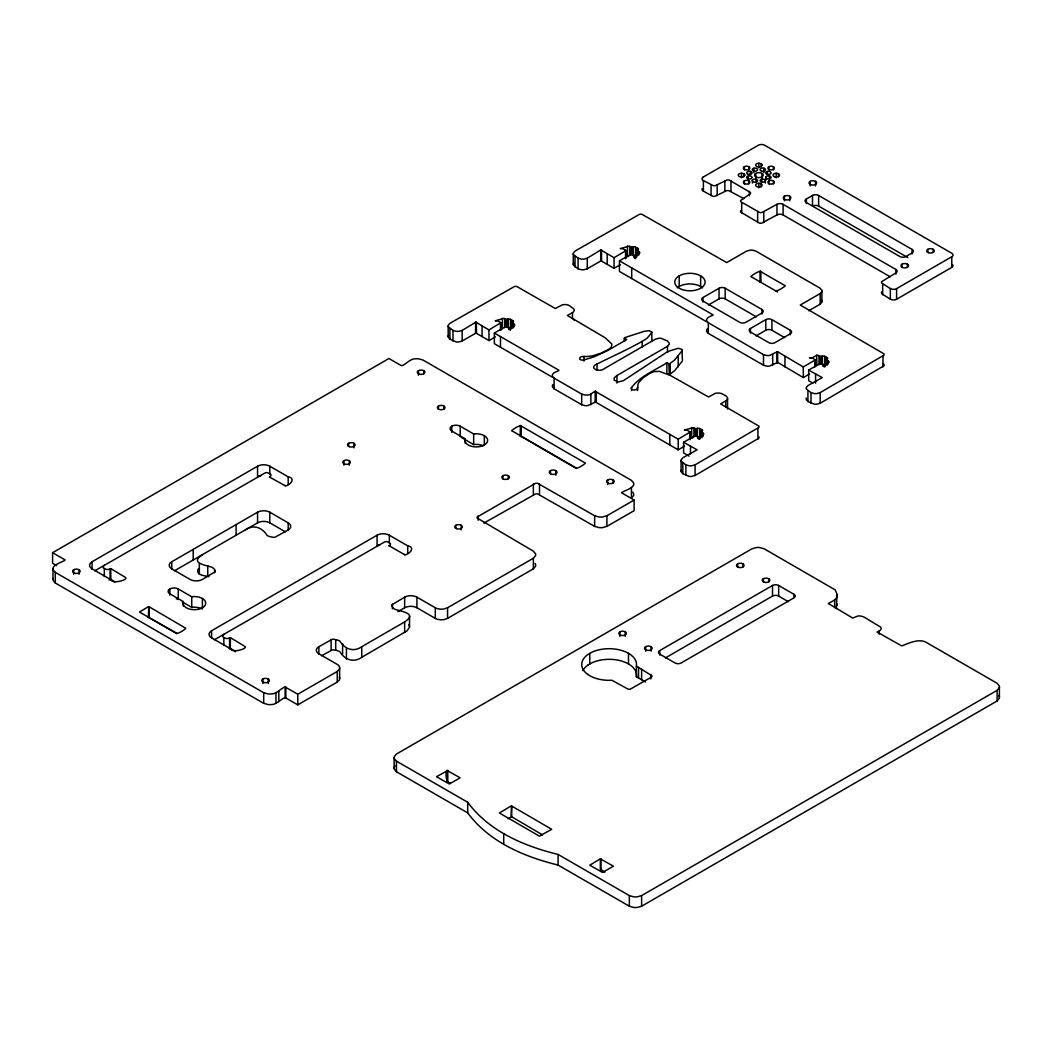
<?xml version="1.0" encoding="UTF-8"?>
<svg xmlns="http://www.w3.org/2000/svg" width="1052" height="1052" viewBox="0 0 1052 1052"><rect width="100%" height="100%" fill="white"/><g stroke="black" fill="none" stroke-linecap="round" stroke-linejoin="round"><path stroke-width="1.5" d="M637.617 390.489L637.92 384.69A22.539 13.018 0 0 1 638.893 382.376L643.114 377.813L649.873 373.302L653.91 371.645L659.223 371.343L669.953 375.222L708.548 396.985L715.36 393.356A6.904 3.984 0 0 1 719.989 393.198L720.554 393.303A6.246 3.603 0 0 1 722.145 393.829A6.785 3.919 0 0 1 722.658 394.092L725.722 395.854A5.207 3.011 0 0 1 726.064 396.091L726.169 396.157A6.246 3.603 0 0 1 727.077 397.077L727.274 397.406A6.904 3.984 0 0 1 726.985 400.076L720.633 403.942L758.886 426.086A5.089 2.932 0 0 1 758.979 427.322L695.07 464.866L691.756 465.799A7.693 4.445 0 0 1 689.192 465.799L685.878 464.866L681.196 461.184A7.693 4.445 0 0 1 681.196 459.698L682.814 457.791L697.147 449.822L683.576 442.3L683.576 452.925L689.099 456.108M836.971 594.814C839.601 599.942 825.228 603.651 828.923 603.874L852.777 618.076L857.906 615.999A7.693 4.445 0 0 1 860.483 615.999L863.797 616.932L880.734 627.163A5.852 3.38 0 0 1 881.063 628.951L880.235 630.253A7.219 4.169 0 0 1 879.117 631.082L877.066 632.028L901.722 645.902C906.088 644.534 918.817 637.565 926.615 642.588L997.099 683.274L999.255 685.825A10.257 5.917 0 0 1 999.255 687.811L997.099 690.362L641.615 895.594L637.196 896.843A10.257 5.917 0 0 1 633.764 896.843L629.346 895.594L558.099 854.461C523.962 846.045 489.193 831.409 467.693 802.268L396.446 761.135L394.29 758.584A10.257 5.917 0 0 1 394.29 756.598L396.446 754.047L751.93 548.815L756.349 547.566A10.257 5.917 0 0 1 759.781 547.566L764.186 548.815L835.222 589.896L836.945 593.986L836.406 608.582M229.454 648.532L230.349 648.242L235.661 651.727M483.867 523.107L535.586 493.914A5.181 2.985 0 0 1 537.717 493.967L594.656 526.381L599.075 527.617A10.257 5.931 0 0 0 602.494 527.617L606.912 526.381L634.119 510.667L634.119 500.055L606.912 515.756L602.494 517.005A10.257 5.931 0 0 1 599.075 517.005L594.656 515.756L537.717 483.355A5.181 2.985 0 0 0 535.586 483.302L477.135 517.045A5.247 3.024 0 0 0 477.148 518.031L533.338 551.13L535.521 553.694A10.218 5.904 0 0 1 535.521 555.68L533.364 558.231L447.56 607.767L444.036 608.95A9.402 5.431 0 0 1 439.868 609.095L437.435 608.648A8.035 4.642 0 0 1 435.304 607.767L416.908 597.155A8.653 4.997 0 0 0 404.652 597.155L391.909 604.834A3.564 2.065 0 0 0 391.765 605.558L392.883 607.596A10.047 5.799 0 0 0 395.039 609.318C401.312 611.528 417.854 613.355 404.652 621.916L361.743 646.691C353.406 652.7 344.517 648.782 339.914 641.141A10.047 5.799 0 0 0 336.929 639.892L333.418 639.248A3.564 2.065 0 0 0 332.143 639.34L318.848 646.691A8.653 4.997 0 0 0 318.835 653.779L337.232 664.391A8.035 4.642 0 0 1 338.757 665.614L339.533 667.021A9.402 5.431 0 0 1 339.27 669.427L337.232 671.465L297.769 694.254L285.881 687.39C283.422 685.588 276.808 694.386 271.521 693.939A10.257 5.917 0 0 1 268.102 693.939L263.684 692.689L55.296 572.38L53.139 569.829A10.257 5.917 0 0 1 53.139 567.856C54.047 563.609 68.091 560.374 64.488 559.559L52.6 552.708L52.6 563.32L56.558 565.608M409.57 615.959L409.517 627.15L407.111 630.805L361.743 657.303C353.406 663.312 344.517 659.394 339.914 651.767A10.047 5.799 0 0 0 336.929 650.517L333.418 649.873A3.564 2.065 0 0 0 332.143 649.952L321.57 655.738M500.791 330.459L500.778 322.754L488.97 329.947L475.859 322.136L462.17 330.394L458.856 331.327A7.693 4.445 0 0 1 456.279 331.327L452.978 330.394L448.297 326.712A7.693 4.445 0 0 1 448.297 325.226L449.914 323.319L514.52 286.473A5.089 2.932 0 0 1 516.65 286.42L555.285 308.512L562.281 304.856A6.93 4.011 0 0 1 566.607 304.699L567.225 304.817A6.22 3.59 0 0 1 569.434 305.619L574.103 309.301A7.693 4.445 0 0 1 574.103 310.787L572.893 312.444L567.396 315.469L605.189 337.823L611.896 344.017L611.357 347.081L608.503 349.422L600.679 353.327L592.789 355.76A22.539 13.018 0 0 1 588.778 356.326C586.253 357.101 579.257 354.997 579.599 358.956A3.55 2.051 0 0 0 580.954 359.85A3.406 1.972 0 0 0 583.124 360.126L593.88 356.93L607.175 350.829L626.729 339.599L624.401 338.192L625.204 337.468L644.1 331.367L648.874 330.657L651.753 332.051L651.885 341.571M512.39 327.422L512.403 322.806L513.402 321.162A4.892 2.827 0 0 0 512.732 320.663L510.417 319.321A5.023 2.893 0 0 0 509.733 319.006L506.499 319.519L504.684 318.664A5.023 2.893 0 0 0 503.987 318.348L495.163 320.821L498.161 321.097L500.778 322.754M625.901 258.227L625.848 250.468L623.257 248.864L620.272 248.588L629.096 246.115A5.023 2.893 0 0 1 629.78 246.444L631.608 247.299L634.829 246.773A5.023 2.893 0 0 1 635.513 247.102L637.841 248.443A4.892 2.827 0 0 1 638.498 248.93L637.499 250.639L637.499 255.189M690.033 439.71L689.954 431.899L687.403 430.347L684.405 430.071L693.229 427.599A5.023 2.893 0 0 1 693.912 427.927L695.688 428.769L698.962 428.256A5.023 2.893 0 0 1 699.659 428.585L701.973 429.926A4.892 2.827 0 0 1 702.644 430.413L701.631 432.056L701.631 436.672M815.142 365.964L815.09 359.731L812.499 358.127L809.527 357.785L812.512 357.68L816.878 355.182L818.338 355.379A5.023 2.893 0 0 1 819.021 355.694L820.836 356.549L824.071 356.036A5.023 2.893 0 0 1 824.755 356.352L827.069 357.693A4.892 2.827 0 0 1 827.74 358.193L826.74 359.837L826.727 364.439M682.432 350.316L674.437 360.244L669.151 364.058L669.48 374.749L674.95 370.317L682.432 360.928L681.985 349.422L678.356 348.291L670.019 350.803A61.187 35.321 0 0 0 666.429 352.407L623.284 380.732L618.208 381.955L614.171 380.14L614.197 377.984L616.932 375.511L667.494 346.318L669.111 344.412A7.693 4.445 0 0 0 669.111 342.926L667.494 341.006L661.116 338.31A7.693 4.445 0 0 0 658.552 338.31L655.238 339.244L604.663 368.437C599.088 373.302 586.871 367.464 598.562 363.269C613.96 355.523 629.859 348.646 644.692 339.849A61.187 35.321 0 0 0 647.467 337.784L651.885 332.471M637.617 387.452L636.447 389.7L633.343 389.99A3.55 2.051 0 0 1 631.805 389.201A3.406 1.972 0 0 1 631.318 387.951C640.01 375.932 654.857 370.593 666.876 362.769L669.098 364.031M521.253 436.435L576.22 468.416M511.89 816.917L542.451 834.815M625.887 250.705L614.066 257.714L600.771 249.955L600.679 261.041L587.266 268.786L583.952 269.72A7.693 4.445 0 0 1 581.388 269.72L578.074 268.786L573.393 265.104A7.693 4.445 0 0 1 573.393 263.618L573.958 262.579M690.033 432.135L678.198 439.197L595.853 391.66C594.748 390.003 590.777 395.552 587.568 395.026A7.693 4.445 0 0 1 585.004 395.026L581.69 394.092L554.102 378.168L552.484 376.261A7.693 4.445 0 0 1 552.484 374.775C552.747 371.895 561.137 370.83 558.415 369.949L494.348 333.05L494.348 343.662L552.681 377.352M815.116 360.021L803.307 366.977L777.52 351.67L769.367 355.523A7.693 4.445 0 0 1 766.79 355.523L763.489 354.603L708.325 322.754L706.707 320.834A7.693 4.445 0 0 1 706.707 319.348C706.944 316.52 715.347 315.284 712.546 314.574L619.444 260.817L619.444 271.442L706.865 321.912M600.56 250.087L587.266 258.174L583.952 259.108A7.693 4.445 0 0 1 581.388 259.108L578.074 258.174L573.393 254.492A7.693 4.445 0 0 1 573.393 253.006L575.01 251.086L639.629 214.253A5.089 2.932 0 0 1 641.759 214.2L726.708 262.592L746.631 251.086L749.944 250.166A7.719 4.458 0 0 1 752.509 250.166L755.823 251.086L820.179 288.248L821.796 290.155A7.693 4.445 0 0 1 821.796 291.641L820.179 293.561L800.256 305.054L883.996 353.867A5.089 2.932 0 0 1 884.074 355.089L820.179 392.633L816.865 393.566A7.693 4.445 0 0 1 814.301 393.566L810.987 392.633L806.305 388.951A7.693 4.445 0 0 1 806.305 387.478L807.923 385.558L822.243 377.602L808.686 370.08L808.686 380.692L812.828 383.086M448.612 335.141L448.297 335.851A7.693 4.445 0 0 0 448.297 337.324L449.914 339.244L456.279 341.939A7.693 4.445 0 0 0 458.856 341.939L462.17 341.006L475.583 333.26L475.583 322.214M552.813 384.677L552.484 385.387A7.693 4.445 0 0 0 552.484 386.873L554.102 388.78L581.69 404.704L585.004 405.638A7.693 4.445 0 0 0 587.568 405.638L595.103 402.272L595.235 391.16M198.302 568.882C195.028 575.418 204.89 575.536 208.94 576.68M619.444 260.817L631.2 254.071L634.764 255.518C632.002 257.661 638.288 257.674 635.539 255.505L639.853 252.993L639.642 252.243A4.892 2.827 0 0 0 638.972 251.757L637.499 250.705M395.039 765.83L394.29 767.224A10.257 5.917 0 0 0 394.29 769.196L396.446 771.747L467.693 812.88C489.193 842.008 523.962 856.67 558.099 865.073L629.346 906.219L633.764 907.455A10.257 5.917 0 0 0 637.196 907.455L641.615 906.219L997.099 700.974L999.255 698.423A10.257 5.917 0 0 0 999.255 696.45L998.821 695.503M595.853 391.66L596.011 402.048L595.103 402.272M476.332 322.214L476.49 333.05L475.583 333.26M601.507 250.034L601.586 260.817L600.679 261.041M741.213 210.19L740.726 210.847A5.102 2.946 0 0 0 740.634 212.083L759.439 223.129A5.089 2.932 0 0 0 761.569 223.182L776.955 214.95A4.326 2.498 0 0 1 783.082 214.95L890.229 276.808M707.562 328.605L706.707 329.973A7.693 4.445 0 0 0 706.707 331.446L708.325 333.366L763.489 365.215L766.79 366.149A7.693 4.445 0 0 0 769.367 366.149L776.902 362.769L776.941 351.71M882.168 291.575L881.681 292.246A5.01 2.893 0 0 0 881.694 293.705L890.347 299.162A4.418 2.551 0 0 0 896.633 299.255M809.685 373.907L803.307 377.589L777.612 362.322L776.902 362.769M404.284 554.47C406.532 556.39 417.342 547.619 407.716 545.843L389.332 535.231A8.653 4.997 0 0 0 377.063 535.218L211.583 630.766A8.653 4.997 0 0 0 211.583 637.854L229.967 648.466C232.387 653.857 248.443 648.203 244.958 646.454L230.349 637.63L228.179 638.419A5.05 2.919 0 0 1 225.851 638.446L222.853 636.815A5.089 2.932 0 0 1 222.761 635.579L223.839 634.303M521.108 425.981C520.727 424.14 508.813 431.491 512.311 431.057L575.891 467.772C576.47 469.863 588.094 462.328 584.702 462.696L521.108 425.981L521.108 436.593M114.799 581.966L110.828 579.244M284.763 485.472C287.472 487.563 297.611 478.384 288.195 476.832L269.812 466.22A8.653 4.997 0 0 0 257.543 466.22L92.063 561.768A8.653 4.997 0 0 0 92.063 568.843L110.447 579.455C112.866 584.662 128.765 579.573 125.49 577.43L110.828 568.632L108.672 569.408A5.05 2.919 0 0 1 106.331 569.434L103.333 567.804A5.089 2.932 0 0 1 103.254 566.581L104.319 565.305M148.464 606.623L139.469 612.08L176.355 632.975C176.92 635.04 188.532 627.597 185.165 627.899L148.766 606.57L148.385 617.721L149.292 617.498L149.134 606.662M775.363 290.681C775.587 292.522 788.211 285.013 784.555 285.381L760.793 271.653C760.543 269.628 747.919 277.36 751.601 276.965L777.573 291.956M339.349 677.159L339.533 677.633A9.402 5.431 0 0 1 339.27 680.052L337.232 682.077L297.769 704.866L285.881 698.002C283.435 696.253 276.808 704.985 271.521 704.551A10.257 5.917 0 0 1 268.102 704.551L263.684 703.315L55.296 582.992L53.139 580.441A10.257 5.917 0 0 1 53.139 578.468M450.335 782.951C444.509 783.253 445.706 767.855 447.771 770.853L460.145 777.822L449.309 784.003L436.554 776.731L447.008 770.866M604.834 872.147L601.008 869.504M510.983 806.029L499.371 812.999L539.426 836.143L551.721 829.305L511.561 805.963L510.97 817.088L508.287 818.64M600.337 858.84L589.778 865.191L602.533 872.463L613.421 866.177L600.337 858.84L600.337 869.465M110.158 579.205L109.04 579.954M808.791 310.748L820.179 304.173L821.796 302.253A7.693 4.445 0 0 0 821.796 300.78L821.231 299.728M634.119 500.055L622.245 493.191C618.182 492.599 632.752 489.088 633.593 484.906A10.257 5.917 0 0 0 633.593 482.921L631.437 480.37L423.035 360.06L418.63 358.811A10.257 5.917 0 0 0 415.198 358.824C409.899 358.351 403.337 367.24 400.838 365.373L388.951 358.508L52.6 552.708M397.84 611.699L404.652 607.767A8.653 4.997 0 0 1 416.921 607.767L435.304 618.379A8.035 4.642 0 0 0 437.435 619.26L439.868 619.707A9.402 5.431 0 0 0 444.036 619.562L447.56 618.379L533.364 568.843L535.521 566.292A10.218 5.904 0 0 0 535.521 564.306L535.073 563.359M681.196 470.31A7.693 4.445 0 0 0 681.196 471.796L682.814 473.716L689.192 476.411A7.693 4.445 0 0 0 691.756 476.411L695.07 475.478L758.886 438.171A5.089 2.932 0 0 0 758.979 436.948M806.305 398.09A7.693 4.445 0 0 0 806.305 399.576L807.923 401.483L814.301 404.192A7.693 4.445 0 0 0 816.865 404.192L820.179 403.258L884.074 365.702A5.089 2.932 0 0 0 883.996 364.479L883.272 363.624M587.884 674.503L589.764 675.7A27.405 15.819 0 0 0 611.87 680.249L628.083 689.152A5.089 2.932 0 0 0 630.201 689.205L651.793 676.936A5.089 2.932 0 0 0 651.872 675.713L636.381 666.113A27.405 15.819 0 0 0 628.517 653.331L626.413 652.253A27.405 15.819 0 0 0 591.816 652.253L587.871 654.541A27.405 15.819 0 0 0 587.897 674.516M587.871 665.153L591.829 662.865A27.405 15.819 0 0 1 626.427 662.865L628.504 663.957A27.405 15.819 0 0 1 636.381 676.725L645.547 682.012M202.392 554.693C189.202 563.254 205.732 565.082 212.004 567.291A10.047 5.799 0 0 1 214.161 569.014L215.279 571.052A3.564 2.065 0 0 1 215.134 571.775L202.392 579.455A8.653 4.997 0 0 1 190.123 579.455L171.739 568.843A8.653 4.997 0 0 1 171.739 561.768L257.556 512.219A8.653 4.997 0 0 1 269.812 512.219L288.195 522.844A8.653 4.997 0 0 1 288.209 529.919L274.901 537.27A3.564 2.065 0 0 1 273.638 537.362L270.114 536.704A10.047 5.799 0 0 1 267.129 535.468C262.527 527.828 253.637 523.909 245.3 529.919M703.301 177.025L758.466 145.176A4.405 2.538 0 0 1 764.659 145.255L951.639 253.164A4.418 2.551 0 0 1 951.797 256.793L951.758 267.392L896.593 299.241L896.593 288.616L951.758 256.767M703.262 176.999A4.405 2.538 0 0 0 703.433 180.602L713.269 185.665A5.089 2.932 0 0 0 715.399 185.612L727.063 179.997A5.089 2.932 0 0 1 729.194 180.05L750.444 192.516A5.089 2.932 0 0 1 750.365 193.739L740.634 200.472A5.102 2.946 0 0 0 740.726 201.708L759.86 212.557A5.089 2.932 0 0 0 761.977 212.504L776.955 204.325A4.326 2.498 0 0 1 783.082 204.325L895.857 269.443A4.326 2.498 0 0 1 895.857 272.981L881.681 281.634A5.01 2.893 0 0 0 881.694 283.093L890.347 288.55A4.418 2.551 0 0 0 896.633 288.642M702.21 188.702A4.405 2.538 0 0 0 703.433 191.214L712.861 196.237A5.089 2.932 0 0 0 714.979 196.277L726.643 190.662A5.089 2.932 0 0 1 728.773 190.622L743.711 198.591M494.348 333.05L506.091 326.304L509.668 327.737C506.946 330.012 513.245 329.723 510.43 327.737L514.757 325.213L514.546 324.476A4.892 2.827 0 0 0 513.876 323.977L512.39 322.872M476.332 333.26L488.97 340.559L495.347 336.877M601.428 261.041L614.066 268.326L620.456 264.644M94.89 570.749L265.472 472.729A5.089 2.932 0 0 1 267.602 472.677L270.851 474.452A5.05 2.919 0 0 1 270.798 475.806L269.312 476.95L285.368 485.814M806.371 203.562L806.371 199.012L812.499 195.475A4.339 2.498 0 0 1 818.627 195.475L912.097 249.442L912.097 253.992M174.422 570.828L257.556 522.844A8.653 4.997 0 0 1 269.812 522.831L285.368 531.825M702.96 302.082L702.96 297.532L719.042 288.248A4.339 2.498 0 0 1 725.17 288.248L761.95 309.485L761.95 314.022M708.325 305.054L719.042 298.86A4.339 2.498 0 0 1 725.17 298.86L756.296 316.823M750.457 333.05L750.457 328.5L765.777 319.65A4.339 2.498 0 0 1 771.905 319.65L790.302 330.262L790.302 334.812M214.411 639.747L384.993 541.727A5.089 2.932 0 0 1 387.123 541.675L390.371 543.463A5.05 2.919 0 0 1 390.318 544.804L388.806 545.778L389.7 546.054M756.033 335.904L765.777 330.262A4.339 2.498 0 0 1 771.905 330.262L784.634 337.613M683.576 442.3L695.333 435.554L698.909 437.001C696.108 439.039 702.328 439.302 699.672 436.988L703.88 433.832A4.892 2.827 0 0 0 703.104 433.24L701.631 432.122M808.686 370.08L820.428 363.321L824.005 364.768C821.283 367.017 827.608 366.793 824.781 364.755L829.094 362.243L828.884 361.507A4.892 2.827 0 0 0 828.213 361.007L826.727 359.889M595.853 402.272L678.198 449.822L684.589 446.127M659.749 650.583L772.523 585.464A4.326 2.498 0 0 1 778.651 585.464L793.971 594.314A4.326 2.498 0 0 1 793.971 597.852L681.196 662.957A4.326 2.498 0 0 1 675.068 662.97L659.749 654.12A4.326 2.498 0 0 1 659.736 650.583L659.749 655.133M665.456 657.894L772.523 596.076A4.326 2.498 0 0 1 778.651 596.076L788.395 601.718M110.079 568.632L110.039 579.652M520.346 425.534L520.227 436.488M285.131 686.956L285.131 698.002M816.878 365.807L816.72 355.26M669.48 364.137L669.572 374.749M508.616 329.381L509.549 329.552A4.892 2.827 0 0 1 510.167 329.815M633.909 257.161L634.658 257.332A4.892 2.827 0 0 1 635.513 257.714M823.137 366.412L823.9 366.583M698.041 438.645L698.962 438.881A5.023 2.893 0 0 1 699.659 439.197L699.659 428.585M628.544 256.556L627.479 256.609L627.479 245.997M692.689 438.04L691.769 438.026L691.624 427.48M521.003 425.495L521.095 436.146M110.749 568.58L110.828 579.678M285.802 686.917L285.881 698.002M600.916 858.84L601.008 869.938M669.098 374.643L666.876 373.394L666.876 362.769M812.499 195.475L812.499 206.1A4.339 2.498 0 0 1 818.627 206.1L907.85 257.608M777.612 351.71L777.691 362.756M461.552 437.579L473.663 444.575A11.348 6.549 0 0 1 483.197 445.732M389.332 545.843L404.888 554.825M178.222 588.962A5.944 3.432 0 0 0 169.819 588.975A5.944 3.432 0 0 0 169.832 593.828L183.311 601.599A11.375 6.575 0 0 0 193.436 609.673A11.375 6.575 0 0 0 205.692 602.599A11.375 6.575 0 0 0 191.661 596.734L178.261 588.962L178.261 599.574M182.312 601.915L191.727 607.359A11.348 6.549 0 0 1 201.261 608.503M150.515 618.51L176.841 633.712M625.572 250.205L625.559 258.66M595.813 391.199L595.919 401.89M408.768 624.507L409.57 626.571M632.831 492.152L633.593 493.546A10.257 5.917 0 0 1 633.593 495.518L631.437 498.069L631.437 487.457M573.787 319.216L574.103 319.926A7.693 4.445 0 0 1 574.182 320.295M836.827 603.795L836.971 605.426M999.4 686.824L999.4 697.437M997.099 690.362L997.099 700.974M933.177 249.298L933.177 252.335M927.811 249.298L927.811 252.335M907.429 264.17L907.429 267.195M902.064 264.17L902.064 267.195M895.857 269.443L895.857 273.993M890.347 288.55L890.347 299.162M882.996 356.365L882.996 366.977M882.681 284.132L882.681 294.744M879.117 631.082L879.117 634.119M834.683 600.127L834.683 607.701M828.213 361.007L828.213 364.045M827.069 357.693L827.069 365.281M825.912 357.022L825.912 364.61M824.755 356.352L824.755 366.977M822.454 355.918L822.454 365.018M821.901 290.904L821.901 301.516M821.691 356.352L821.691 363.939M820.941 356.549L820.941 364.137M820.179 293.561L820.179 304.173M820.179 356.365L820.179 363.953M820.179 392.633L820.179 403.258M819.021 355.694L819.021 364.794M818.627 195.475L818.627 206.1M815.51 181.365L815.51 185.915M815.576 374.065L815.576 383.165M814.813 359.468L814.813 367.043M810.987 392.633L810.987 403.258M810.145 181.365L810.145 185.915M807.923 390.871L807.923 401.483M803.307 366.977L803.307 377.589M793.971 594.314L793.971 597.352M789.75 196.237L789.75 200.774M784.937 356.365L784.937 366.977M784.397 196.237L784.397 200.774M783.082 204.325L783.161 214.989M778.651 585.464L778.651 596.076M778.506 173.804L778.506 176.841M776.955 204.325L776.955 214.95M776.218 173.264L776.218 177.814M773.43 166.729L773.43 169.766M773.43 180.891L773.43 183.916M772.681 354.603L772.681 365.215M772.523 585.464L772.523 596.076M771.905 319.65L771.905 330.262M769.42 175.96L769.42 178.998M768.828 166.729L768.828 169.766M768.828 180.891L768.828 183.916M768.71 578.758L768.71 581.795M767.342 171.423L767.342 174.448M765.882 176.815L765.882 179.839M765.777 319.65L765.777 330.262M765.317 180.024L765.317 183.061M763.844 168.202L763.844 172.752M763.778 211.939L763.778 222.551M763.489 354.603L763.489 365.215M763.344 578.758L763.344 581.795M761.937 173.37L761.937 177.919M761.779 179.182L761.779 182.22M762.121 165.125A3.248 1.88 0 0 1 758.019 166.926A3.248 1.88 0 0 1 756.072 164.165A3.248 1.88 0 0 1 761.201 163.81L761.175 166.834M761.175 183.837A3.248 1.88 0 0 1 760.491 186.783A3.248 1.88 0 0 1 755.731 185.639A3.248 1.88 0 0 1 758.873 183.272A3.235 1.867 0 0 1 761.175 183.811L761.175 186.848M760.793 271.219L760.951 282.054L760.044 282.265L760.044 271.219M758.873 163.244L758.873 167.794M758.873 183.272L758.873 187.821M757.9 428.598L757.9 439.21M757.65 211.939L757.65 222.551M755.967 179.182L755.967 182.22M755.809 173.37L755.809 177.919M753.889 168.202L753.889 172.752M752.43 180.024L752.43 183.061M750.392 171.423L750.392 174.448M749.366 191.24L749.366 195.79M748.906 166.729L748.906 169.766M748.906 180.891L748.906 183.916M748.327 175.96L748.327 178.998M744.316 166.729L744.316 169.766M744.316 180.891L744.316 183.916M743.843 173.804L743.843 176.841M742.949 563.885L742.949 566.923M741.713 202.734L741.713 213.359M744.777 175.132A3.248 1.88 0 0 1 741.528 177.012A3.248 1.88 0 0 1 738.28 175.132A3.248 1.88 0 0 1 741.528 173.264L741.515 177.814M737.583 563.885L737.583 566.923M730.982 180.615L730.982 191.24M727.537 398.419L727.537 409.031M725.722 401.167L725.722 407.229M725.17 288.248L725.17 298.86M724.854 180.615L724.854 191.24M719.042 288.248L719.042 298.86M717.188 185.047L717.188 195.659M711.06 185.047L711.06 195.659M708.325 322.754L708.325 333.366M703.407 180.615L703.407 191.24M703.117 433.227L703.117 436.264M701.973 429.926L701.973 437.75M700.658 275.861L700.658 286.473M700.816 429.255L700.816 436.83M697.358 428.138L697.358 437.237M696.595 428.585L696.595 436.172M695.793 428.782L695.793 436.356M695.07 428.598L695.07 436.172M695.07 464.866L695.07 475.478M693.912 427.927L693.912 437.027M690.48 446.285L690.48 453.872M689.717 431.688L689.717 439.276M685.878 464.866L685.878 475.478M682.814 463.09L682.814 473.716M681.091 460.447L681.091 471.059M679.211 275.861L679.211 286.473M678.224 356.049L678.224 366.661M678.198 439.197L678.198 449.822M670.098 363.966L670.098 374.578M669.795 434.344L669.795 444.957M667.494 346.318L667.494 352.381M651.03 646.691L651.03 651.241M650.807 674.437L650.807 678.987M645.665 646.691L645.665 651.241M642.193 341.44L642.193 347.515M641.615 669.125L641.615 679.737M641.615 895.594L641.615 906.219M638.972 251.744L638.972 254.781M638.538 667.362L638.538 677.975M637.841 248.443L637.814 255.636M636.67 247.772L636.67 256.872M636.381 666.113L636.381 676.725M635.513 247.102L635.539 258.542M634.764 255.518L634.764 258.542M633.225 246.655L633.225 255.754M632.449 247.102L632.449 254.689M631.7 247.299L631.7 254.873M631.7 267.905L631.7 278.517M631.502 387.465L631.502 390.502M630.937 247.115L630.937 254.689M629.78 246.444L629.78 255.544M629.346 895.594L629.346 906.219M628.504 653.345L628.504 663.957M625.283 631.818L625.283 636.368M624.678 337.745L624.559 341.348M624.388 338.021L624.388 341.058M619.917 631.818L619.917 636.368M616.932 375.511L616.932 383.099M614.066 257.714L614.066 268.326M613.04 479.936L613.04 482.96M607.688 479.936L607.688 484.485M607.188 253.742L607.188 264.368M606.912 515.756L606.912 526.381M597.01 364.018L597.01 370.08M594.656 515.756L594.656 526.381M590.882 394.092L590.882 404.704M589.751 653.345L589.751 663.957M587.266 258.174L587.266 268.786M583.978 356.497L583.978 361.046M581.69 394.092L581.69 404.704M578.074 258.174L578.074 268.786M575.01 256.399L575.01 267.011M573.287 253.742L573.287 264.368M572.485 312.707L572.485 318.769M558.099 854.461L558.099 865.073M555.824 470.665A3.787 2.183 0 0 1 555.837 473.768A3.787 2.183 0 0 1 550.472 473.768L550.472 470.665A3.787 2.183 0 0 1 555.824 470.665L555.837 475.215M554.102 378.168L554.102 388.78M539.492 483.92L539.492 494.532M533.364 483.92L533.364 494.532M533.364 558.231L533.364 568.843M513.876 323.977L513.876 327.014M512.732 320.663L512.732 328.25M511.732 806.029L511.732 817.075M511.574 319.992L511.574 327.58M510.417 319.321L510.417 329.947M508.274 475.701L508.274 478.739M508.116 318.887L508.116 327.987M507.353 319.321L507.353 326.909M506.604 319.519L506.604 327.106M505.841 319.335L505.841 326.922M504.684 318.664L504.684 327.764M503.698 833.671L503.698 844.283M502.909 475.701L502.909 478.739M502.383 318.23L502.383 328.842M500.476 322.438L500.476 330.012M500.476 336.587L500.476 347.199M488.97 329.947L488.97 340.559M484.328 435.699L484.328 444.799M482.092 325.975L482.092 336.587M478.2 515.756L478.2 520.306M473.663 444.575L473.663 433.963L460.197 426.192L460.197 436.804M467.693 802.268L467.693 812.88M465.234 443.379L465.234 438.829L451.768 431.057A5.944 3.432 0 0 1 451.755 426.205A5.944 3.432 0 0 1 460.158 426.192M462.17 330.394L462.17 341.006M461.236 525.277L461.236 529.827M455.871 525.277L455.871 528.314M452.978 330.394L452.978 341.006M451.768 426.205L451.768 432.267M449.914 328.632L449.914 339.244M448.178 325.975L448.178 336.587M447.771 770.419L447.771 781.465M447.56 607.767L447.56 618.379M447.021 770.419L447.021 781.031M443.865 406.033L443.865 409.057A3.787 2.183 0 0 1 438.5 409.123L438.5 406.033A3.787 2.183 0 0 1 443.865 406.033A3.787 2.183 0 0 1 443.865 409.123M435.304 607.767L435.304 618.379M423.811 370.672L423.811 373.71M418.446 370.672L418.446 375.222M416.908 597.155L416.908 607.767M407.716 545.843L407.716 553.418M404.652 597.155L404.652 607.767M404.652 621.916L404.652 632.541M396.446 761.135L396.446 771.747M394.145 757.598L394.145 768.21M392.396 604.229L392.396 608.779M389.332 535.231L389.332 542.806M377.076 535.231L377.076 545.843A8.653 4.997 0 0 1 379.943 544.739M361.743 646.691L361.743 657.303M353.985 443.3L353.985 447.85M349.277 460.644L349.277 465.194M348.62 443.3L348.62 446.337M346.424 648.466L346.424 659.078M343.912 460.644L343.912 465.194M342.597 643.6L342.597 654.212M339.651 667.994L339.651 678.606M337.232 671.465L337.232 682.077M335.706 639.616L335.706 650.228M331.104 639.616L331.104 650.228M318.848 646.691L318.848 654.278M297.769 694.254L297.769 704.866M288.195 476.832L288.195 484.42M288.195 522.844L288.195 530.418M278.819 691.033L278.819 701.645M275.94 692.689L275.94 703.315M269.812 466.22L269.812 473.808M269.812 512.219L269.812 522.844M268.273 678.987L268.273 683.537M263.684 692.689L263.684 703.315M262.921 678.987L262.921 683.537M257.556 466.22L257.556 476.832A8.653 4.997 0 0 1 261.212 475.57M257.556 512.219L257.556 522.844M236.095 524.606L236.095 535.231M230.349 637.63L230.349 648.676M229.599 637.63L229.56 648.663M223.839 637.841L223.839 645.428M214.647 569.724L214.647 572.761M211.583 630.766L211.583 638.354M207.757 565.739L207.757 576.365M202.392 598.47L202.392 609.082M199.328 563.53L199.328 574.155M193.2 549.381L193.2 559.993M191.727 596.734L191.727 607.359M183.311 601.599L183.311 606.149M171.739 561.768L171.739 569.342M169.832 588.975L169.832 595.038M104.319 568.843L104.319 576.43M92.063 561.768L92.063 569.342M79.045 569.724L79.045 574.274M73.679 569.724L73.679 574.274M55.296 572.38L55.296 582.992M52.994 568.843L52.994 579.455M176.289 598.825A5.957 3.432 0 0 1 177.328 599.14M473.597 433.963A11.375 6.575 0 0 1 487.615 439.828A11.375 6.575 0 0 1 475.373 446.89A11.375 6.575 0 0 1 465.221 438.802M438.5 409.123A3.787 2.183 0 0 1 438.5 406.033M550.472 473.768A3.787 2.183 0 0 1 550.472 470.665M677.264 287.853A15.162 8.745 0 0 1 702.565 287.853M952.612 264.644A4.418 2.551 0 0 1 951.797 267.405M702.96 297.532A4.339 2.498 0 0 0 702.96 301.069L739.727 322.306A4.339 2.498 0 0 0 745.855 322.306L761.95 313.023A4.339 2.498 0 0 0 761.95 309.485M750.457 328.5A4.339 2.498 0 0 0 750.457 332.037L768.841 342.65A4.339 2.498 0 0 0 774.969 342.65L790.302 333.813A4.339 2.498 0 0 0 790.302 330.262M806.371 199.012A4.339 2.498 0 0 0 806.371 202.563L899.841 256.517A4.339 2.498 0 0 0 905.969 256.517L912.097 252.98A4.339 2.498 0 0 0 912.097 249.442M761.175 163.81A3.222 1.867 0 0 1 762.135 165.125M741.515 173.264A3.274 1.894 0 0 1 744.803 175.171M582.861 670.624A27.405 15.819 0 0 1 587.871 665.14M349.106 446.627A3.787 2.183 0 0 0 355.076 445.062A3.787 2.183 0 0 0 349.737 442.853A3.787 2.183 0 0 0 349.106 446.627M418.933 374.012A3.787 2.183 0 0 0 424.903 372.434A3.787 2.183 0 0 0 419.564 370.238A3.787 2.183 0 0 0 418.933 374.012M503.395 479.028A3.787 2.183 0 0 0 509.365 477.463A3.787 2.183 0 0 0 504.026 475.254A3.787 2.183 0 0 0 503.395 479.028M344.398 463.971A3.787 2.183 0 0 0 350.369 462.393A3.787 2.183 0 0 0 345.03 460.197A3.787 2.183 0 0 0 344.398 463.971M456.358 528.617A3.787 2.183 0 0 0 462.328 527.039A3.787 2.183 0 0 0 456.989 524.843A3.787 2.183 0 0 0 456.358 528.617M608.161 483.262A3.787 2.183 0 0 0 614.144 481.698A3.787 2.183 0 0 0 608.792 479.488A3.787 2.183 0 0 0 608.161 483.262M263.394 682.314A3.787 2.183 0 0 0 269.378 680.736A3.787 2.183 0 0 0 264.026 678.54A3.787 2.183 0 0 0 263.394 682.314M74.166 573.051A3.787 2.183 0 0 0 80.136 571.486A3.787 2.183 0 0 0 74.797 569.29A3.787 2.183 0 0 0 74.166 573.051M682.367 289.629A15.162 8.745 0 0 0 705.103 282.054A15.162 8.745 0 0 0 682.367 274.48A15.162 8.745 0 0 0 682.367 289.629M902.55 267.497A3.787 2.183 0 0 0 908.52 265.932A3.787 2.183 0 0 0 903.181 263.723A3.787 2.183 0 0 0 902.55 267.497M774.325 176.657A3.248 1.88 0 0 0 779.453 175.329A3.248 1.88 0 0 0 774.89 173.422A3.248 1.88 0 0 0 774.325 176.657M753.377 181.904A2.709 1.565 0 0 0 757.624 180.773A2.709 1.565 0 0 0 753.797 179.208A2.709 1.565 0 0 0 753.377 181.904M810.632 184.692A3.787 2.183 0 0 0 816.602 183.127A3.787 2.183 0 0 0 811.263 180.918A3.787 2.183 0 0 0 810.632 184.692M766.816 178.682A2.709 1.565 0 0 0 771.077 177.551A2.709 1.565 0 0 0 767.25 175.986A2.709 1.565 0 0 0 766.816 178.682M767.013 174.211A2.709 1.565 0 0 0 771.09 172.87A2.709 1.565 0 0 0 767.039 171.502A2.709 1.565 0 0 0 767.013 174.211M784.871 199.564A3.787 2.183 0 0 0 790.854 197.986A3.787 2.183 0 0 0 785.502 195.79A3.787 2.183 0 0 0 784.871 199.564M928.298 252.625A3.787 2.183 0 0 0 934.268 251.06A3.787 2.183 0 0 0 928.929 248.864A3.787 2.183 0 0 0 928.298 252.625M769.249 183.745A3.248 1.88 0 0 0 774.364 182.39A3.248 1.88 0 0 0 769.788 180.51A3.248 1.88 0 0 0 769.249 183.745M744.724 169.582A3.248 1.88 0 0 0 749.852 168.241A3.248 1.88 0 0 0 745.263 166.347A3.248 1.88 0 0 0 744.724 169.582M744.724 183.745A3.248 1.88 0 0 0 749.852 182.39A3.248 1.88 0 0 0 745.263 180.51A3.248 1.88 0 0 0 744.724 183.745M769.512 169.688A3.248 1.88 0 0 0 774.377 168.057A3.248 1.88 0 0 0 769.512 166.44A3.248 1.88 0 0 0 769.512 169.688M756.362 177.17A4.326 2.498 0 0 0 763.187 175.382A4.326 2.498 0 0 0 757.085 172.857A4.326 2.498 0 0 0 756.362 177.17M761.253 170.924A2.709 1.565 0 0 0 765.501 169.793A2.709 1.565 0 0 0 761.674 168.228A2.709 1.565 0 0 0 761.253 170.924M753.561 170.989A2.709 1.565 0 0 0 757.637 169.661A2.709 1.565 0 0 0 753.6 168.294A2.709 1.565 0 0 0 753.561 170.989M747.801 174.132A2.709 1.565 0 0 0 752.062 173.001A2.709 1.565 0 0 0 748.235 171.437A2.709 1.565 0 0 0 747.801 174.132M747.998 178.761A2.709 1.565 0 0 0 752.075 177.42A2.709 1.565 0 0 0 748.025 176.052A2.709 1.565 0 0 0 747.998 178.761M761.438 181.97A2.709 1.565 0 0 0 765.514 180.642A2.709 1.565 0 0 0 761.477 179.274A2.709 1.565 0 0 0 761.438 181.97M620.706 635.263A3.787 2.183 0 0 0 626.387 633.37A3.787 2.183 0 0 0 620.706 631.476A3.787 2.183 0 0 0 620.706 635.263M738.386 567.33A3.787 2.183 0 0 0 744.066 565.437A3.787 2.183 0 0 0 738.386 563.543A3.787 2.183 0 0 0 738.386 567.33M763.831 582.085A3.787 2.183 0 0 0 769.801 580.52A3.787 2.183 0 0 0 764.462 578.311A3.787 2.183 0 0 0 763.831 582.085M646.454 650.136A3.787 2.183 0 0 0 652.148 648.242A3.787 2.183 0 0 0 646.454 646.349A3.787 2.183 0 0 0 646.454 650.136"/></g></svg>
